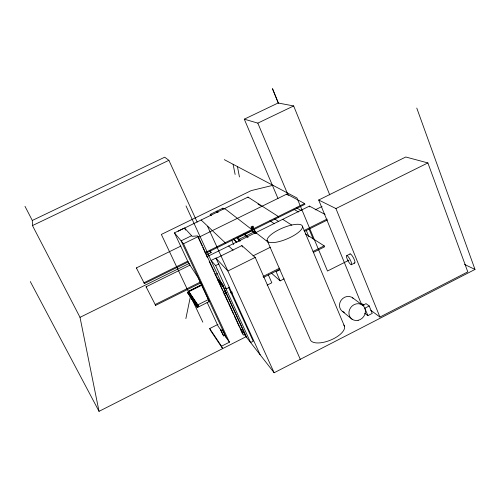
<?xml version="1.0" encoding="UTF-8"?>
<svg xmlns="http://www.w3.org/2000/svg" width="500" height="500" viewBox="0 0 500 500"><rect width="100%" height="100%" fill="white"/><g stroke="black" fill="none" stroke-linecap="round" stroke-linejoin="round"><path stroke-width="0.75" d="M185.875 318.606L190.5 296.094M370.75 310.25L379.931 317.05L467.788 271.869L427.881 162.925L405.775 157.006L318.694 200.012L360.962 303L364.025 305.262M244.65 334.894L274.15 372.756L475 269.438L416.775 108.081M369.206 305.969L364.844 308.206L367.887 315.631L372.238 313.394L369.206 305.969L366.044 303.656L362.337 305.55M30.288 281.569L99.031 411.344L246.069 336.719L186.012 205.919M217.981 324.387L209.706 328.556L221.513 346.2L229.431 342.181L183.525 243.756L174.462 232.856L184.494 227.95L192.138 236.319L197.506 235.906L198.144 236.581L243.438 335.081L244.963 334.306L239.781 327.681M346.806 255.588L350.156 253.9M349.038 260.163L327.494 271.025L296.969 197.981L224.3 159.65M351.269 264.738A5.125 1.2 62.3 0 0 349.119 257.913A5.125 1.2 62.3 0 0 346.75 257.838A5.125 1.2 62.3 0 0 351.269 264.738L354.613 263.05M267.156 285.138L271.819 282.794L268.356 274.931M271.431 273.119L280.131 280.863L284.15 278.844M228.6 287.419L253.212 341.244L250.625 342.562L225.625 288.031L226.306 288.831L229.631 287.169M187.369 292.369L196.331 305.606L197.1 305.219L198.019 307.169L197.25 307.55L187.369 292.369L188.094 292.006L197.1 305.219M202.006 285.087L188.825 291.644L197.862 304.837L208.35 299.594M223.119 292.213L225.738 290.9M201.681 284.662L188.525 291.206L198.781 306.788L209.262 301.544L197.938 277.294L188.637 263.15L174.462 232.856M224.013 294.163L226.631 292.856M230.669 292.663L232.056 291.969M263.038 276.469L279.713 268.119M313.056 251.431L324.175 245.869L324.569 246.825L313.456 252.387M231.106 293.619L232.494 292.925M263.456 277.419L279.6 269.337M280 269.7L276.106 271.65L280.131 280.863M200.512 281.981L155.2 304.5L155.631 305.387L200.925 282.869M215.15 274.706L217.369 273.6M252.994 255.894L270.456 247.219M303.988 230.55L327.044 219.094M304.363 231.444L327.406 219.988M255.219 257.406L227.881 271L216.088 258.356L241.869 245.6L255.219 257.406L300.294 359.306M188.675 291.425L201.844 284.875M216.306 257.881L211.062 260.475L215.65 265.581L226.306 288.831M315.144 209.887L322.038 206.475M215.65 265.581L219.006 263.919M318.694 200.012L335.931 208.55L427.881 162.925M187.413 261.331L144 282.75L144.394 283.562L188.494 261.8M204.919 252.7L304.581 203.525L304.925 204.344L253.487 229.725M205.631 253.344L252.5 230.212M99.031 411.344L80.013 317.344L189.519 263.275M206.256 255.006L211.137 252.6L210.162 250.469M239.775 241.356L238.888 239.369L246.156 235.912M246.375 235.806L253.531 232.138L254.756 233.094M146.494 287.638L146.088 286.812L190.113 265.069M206.881 256.781L309.438 206.112L325.087 214.456M183.525 243.756L198.144 236.581M136.738 268.688L136.369 267.925L180.944 246.044M198.356 237.5L286.831 194.069L304.581 203.525M210.85 215.744L210.225 214.363L216.488 211.3L217.681 212.281M217.919 212.281L216.681 211.206L222.931 208.15L224.175 209.181M216.719 211.3L216.519 211.631L217.725 212.375M178.15 231.225L248 197.094L278.3 216.494L278.65 217.312M191.581 235.712L181.106 240.844L226.412 337.906M80.013 317.344L32.469 225.581L168.888 160.306L197.162 222.069M277.981 198.463L244.294 119.169L257.819 123.125L293.663 105.944L329.738 194.85M32.469 225.581L32.306 220.463L164.688 157.206L168.888 160.306M244.294 119.169L278.113 103.006L293.663 105.944M272.95 185.312L251.219 190.594L161.35 234.444L202.825 322.163M464.594 264.469L475 269.438M296.644 207.963L301.331 210.613M293.894 209.319L298.538 211.994M282.712 219.319L291.781 225.125M305.387 233.837L324.175 245.869M258 204.037L260.581 205.7M274.275 218.637L278.731 221.575M270 220.794L274.363 223.756M352.456 297.688L362.287 305M364.744 313.231L367.887 315.631M224.638 208.512L251.831 229.556L252.188 230.369M255.787 232.619L268.094 242.138M255.475 232.738L251.938 230.175L255.894 233.25M251.513 230.238L255.119 233.044M251.469 230.338L255.106 233.175M342.569 311.512L352.094 319.237M244.8 234.169L246 235.15M216.681 211.206L218.012 212.237M244.044 233.625L247.638 236.575M246.331 235.7L247.531 236.688M244.425 234.225L248.019 237.175M244.475 234.331L246.269 235.806M216.431 211.444L217.625 212.425M244.363 234.381L247.913 237.288M244.456 234.6L245.656 235.581M236.688 237.256L240.744 240.769M210.225 214.363L211.381 215.362M238.888 239.369L240.637 240.881M233.431 239.144L237.006 242.275M233.337 239.219L236.75 242.256M201.119 220L225.162 242.706L225.531 243.525M228.669 246.019L233.137 250.238M210.081 251.469L211.137 252.6M216.919 277.731L222.944 284.781M217.331 278.625L223.369 285.706M217.963 280.275L223.506 286.806M218.381 281.137L224.887 288.806M208.369 300.338L209.262 301.544M221.163 330.475L218.1 326.144L207.094 302.312M224.225 334.812L229.431 342.181M189.55 293.281L188.525 291.206M190.263 295.763L195 302.731M196.725 305.269L198.019 307.169M224.3 334.506C226.312 337.081 220.306 325.706 222.444 330.875M25 206.331L32.306 220.463M136.369 267.925L144.394 283.562M146.088 286.812L155.631 305.387M209.706 328.556L210.781 330.831L222.644 348.606L221.513 346.2M197.862 304.837L198.781 306.788M196.331 305.606L197.25 307.55M188.388 292.625L188.975 293.863M184.819 228.656L185.475 230.069M222.15 283.969L246.788 337.644M197.831 236.612L202.05 245.794M202.7 247.206L207.575 257.8M209.2 261.331L214.075 271.925M214.719 273.337L216.994 278.281M217.644 279.694L222.519 290.287M223.169 291.7L228.038 302.294M228.688 303.706L233.562 314.3M234.213 315.712L239.088 326.306M240.706 329.837L242.656 334.075M216.088 258.356L260.156 354.794M207.537 226.275L274.15 372.756M231.812 240.381L233.694 244.581M241.869 245.6L242.5 247.019M238.844 241.181L237.381 237.9L244.55 234.363C244.319 234.975 245.356 234.462 244.762 234.256L251.956 230.825M222.931 208.15L222.969 208.238A5.594 5.35 -51.6 0 0 222.312 208.888M267.106 240.375L310.106 339.156A18.388 7.95 -22.1 0 0 330.763 340.037A18.388 7.95 -22.1 0 0 343.806 325.012M248 197.094L248.319 197.819M306.294 230.481L308.956 236.831M302.462 226.287A19.075 5.881 -22.9 0 1 277.256 242.025A19.075 5.881 -22.9 0 1 274.7 232.062A19.075 5.881 -22.9 0 1 302.462 226.287L344.462 326.238M257.819 123.125L288.263 195.487M286.831 194.069L287.156 194.838M309.069 229.1L313.2 238.988M309.438 206.112L309.781 206.944M278.363 103.062L272.475 88.656L278.288 103.05M335.931 208.55L379.931 317.05M233.1 164.294L235.131 174.481M237.463 166.594L239.444 176.95M344.381 312.4A8.5 7.688 -50.3 0 1 340.956 300.512A8.5 7.688 -50.3 0 1 353.481 298.556M253.269 227.056A1.238 0.356 -23.6 0 1 253.306 227.587A1.238 0.356 -23.6 0 1 251.688 228.244A1.238 0.356 -23.6 0 1 251.65 227.706M349.881 254.062A5.125 1.225 62.3 0 1 353.769 258.481A5.125 1.225 62.3 0 1 354.175 262.887M252.419 231.075A8.656 1.3 63.6 0 1 251.663 227.881M252.338 227.719A8.656 1.3 63.6 0 1 255.975 233.044M252.2 229.944A8.656 1.306 63.6 0 1 251.869 228.656M253.175 228.356A8.656 1.306 63.6 0 1 256.119 232.975M220.662 329.913L223.612 335.919L220.662 329.913M358.137 320.312A8.762 7.887 -50.2 0 0 363.794 306.406A8.762 7.887 -50.2 0 0 349.588 309.594A8.762 7.887 -50.2 0 0 358.137 320.312M251.55 227.338A1.244 0.356 -23.6 0 0 253.244 226.319A1.244 0.356 -23.6 0 0 251.5 226.688A1.244 0.356 -23.6 0 0 251.55 227.338"/></g></svg>
